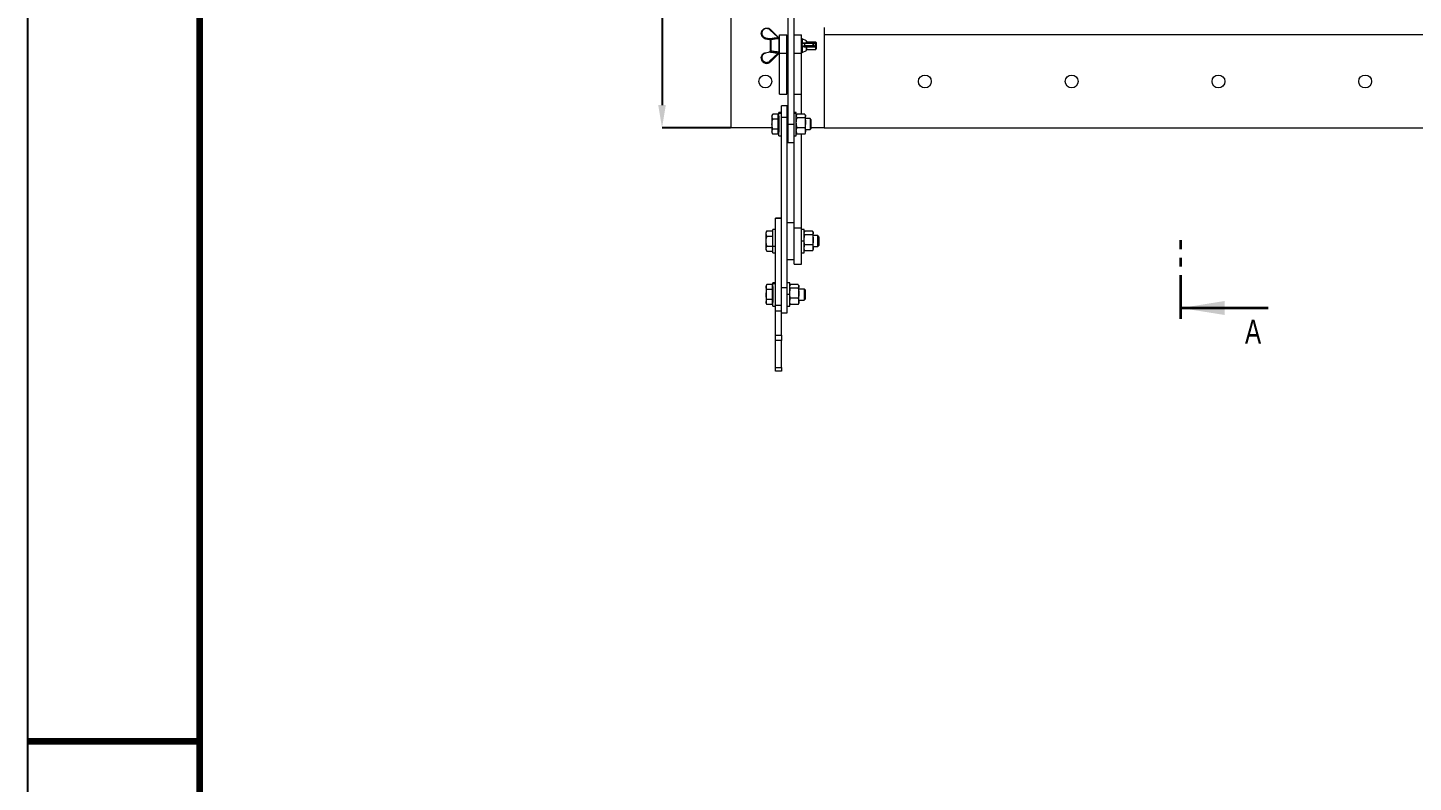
# Model space of a CAD drawing. Header units: millimetres. Extents: x 5983 to 6824, y 1301 to 1895.
# Drawn here: x 5983.3 to 6184.6, y 1591.8 to 1701.5 of the extents above; entities that cross this region are included whole.
import ezdxf

# ---------------------------------------------------------------- set-up
doc = ezdxf.new("R2010")
doc.units = ezdxf.units.MM
doc.linetypes.add('SLD-Mista-dupla', pattern=[12.7, 6.35, -1.27, 1.27, -1.27, 1.27, -1.27])
doc.linetypes.add('SLD-Sólida', pattern=[0])
doc.layers.add('COTA', color=1, linetype='SLD-Sólida')
doc.layers.add('FOLHA', color=7, linetype='Continuous')
doc.styles.add('SLDTEXTSTYLE5', font='TXT', dxfattribs={"width": 0.75})

msp = doc.modelspace()

# ---------------------------------------------------------------- linework, layer by layer
at = {"linetype": 'SLD-Sólida', "lineweight": 18}
for p, q in [((6085.45, 1820.7), (6085.45, 1686.94)), ((6093.75, 1816.15), (6093.75, 1687.48)), ((6094.6, 1736.58), (6094.6, 1687.48)), ((6091.08, 1699.83), (6090.49, 1699.96)), ((6090.49, 1699.96), (6090.49, 1699.96)), ((6090.49, 1699.96), (6090.49, 1699.9)), ((6090.49, 1699.9), (6091.08, 1699.77)), ((6090.49, 1699.9), (6090.49, 1699.9)), ((6090.5, 1700.04), (6091.1, 1699.91)), ((6091.09, 1699.82), (6091.08, 1699.83)), ((6091.1, 1699.91), (6091.11, 1699.91)), ((6092.28, 1700.1), (6091.14, 1701.19)), ((6092.33, 1700.14), (6091.2, 1701.23)), ((6091.2, 1701.23), (6091.2, 1701.23)), ((6091.2, 1701.23), (6092.33, 1700.14)), ((6091.2, 1701.23), (6091.2, 1701.23)), ((6091.2, 1701.23), (6091.2, 1701.23)), ((6092.3, 1700.08), (6092.28, 1700.1)), ((6092.34, 1700.03), (6092.3, 1700.08)), ((6092.33, 1700.14), (6092.33, 1700.14)), ((6092.33, 1700.14), (6092.35, 1700.12)), ((6092.33, 1700.14), (6092.33, 1700.14)), ((6092.33, 1700.14), (6092.34, 1700.14)), ((6092.42, 1700.04), (6092.34, 1700.14)), ((6092.35, 1700.12), (6092.41, 1700.05)), ((6092.41, 1700.05), (6092.42, 1700.04)), ((6092.48, 1699.93), (6092.48, 1699.95)), ((6092.48, 1697.97), (6092.48, 1699.93)), ((6092.5, 1699.96), (6092.51, 1699.96)), ((6092.54, 1700.48), (6093.6, 1700.48)), ((6092.54, 1697.82), (6092.54, 1700.48)), ((6093.6, 1697.82), (6093.6, 1700.48)), ((6094.67, 1700.48), (6095.73, 1700.48)), ((6094.67, 1697.82), (6094.67, 1700.48)), ((6095.73, 1697.82), (6095.73, 1700.48)), ((6095.77, 1699.9), (6095.73, 1699.86)), ((6095.84, 1699.89), (6095.77, 1699.9)), ((6095.77, 1699.9), (6095.77, 1697.87)), ((6096.44, 1699.58), (6095.84, 1699.89)), ((6095.84, 1699.89), (6095.84, 1699.21)), ((6099, 1701.54), (6099, 1700.48)), ((6099, 1700.48), (6099, 1686.94)), ((6256.33, 1700.48), (6099, 1700.48)), ((6090.49, 1697.87), (6091.08, 1698)), ((6090.49, 1697.87), (6090.49, 1697.87)), ((6091.1, 1697.93), (6090.5, 1697.8)), ((6091.08, 1699.77), (6091.09, 1699.77)), ((6091.08, 1698), (6091.09, 1698)), ((6091.11, 1697.94), (6091.1, 1697.93)), ((6091.2, 1698.2), (6091.2, 1699.69)), ((6091.2, 1698.15), (6091.2, 1698.2)), ((6091.2, 1698.15), (6091.2, 1698.15)), ((6091.28, 1699.78), (6091.27, 1699.77)), ((6091.27, 1699.77), (6091.27, 1698.13)), ((6091.27, 1698.13), (6091.28, 1698.1)), ((6092.3, 1697.77), (6092.34, 1697.82)), ((6092.48, 1697.93), (6092.48, 1697.97)), ((6092.48, 1697.93), (6092.49, 1697.93)), ((6092.49, 1697.93), (6092.5, 1697.93)), ((6092.5, 1697.93), (6092.51, 1697.93)), ((6092.51, 1697.93), (6092.52, 1697.94)), ((6092.52, 1697.94), (6092.53, 1697.94)), ((6092.53, 1697.95), (6092.54, 1697.96)), ((6092.53, 1697.94), (6092.53, 1697.95)), ((6092.54, 1697.96), (6092.54, 1697.96)), ((6092.54, 1697.82), (6093.6, 1697.82)), ((6092.54, 1691.82), (6092.54, 1697.82)), ((6093.75, 1699.42), (6093.6, 1699.42)), ((6093.6, 1698.35), (6093.75, 1698.35)), ((6093.6, 1691.82), (6093.6, 1697.82)), ((6094.67, 1699.42), (6094.6, 1699.42)), ((6094.6, 1698.35), (6094.67, 1698.35)), ((6094.67, 1697.82), (6095.73, 1697.82)), ((6094.67, 1691.82), (6094.67, 1697.82)), ((6095.73, 1697.9), (6095.77, 1697.87)), ((6095.73, 1691.82), (6095.73, 1697.82)), ((6095.77, 1697.87), (6095.84, 1697.88)), ((6095.79, 1699.13), (6095.79, 1698.79)), ((6095.79, 1698.79), (6095.79, 1698.79)), ((6095.84, 1698.71), (6095.84, 1697.88)), ((6095.84, 1698.71), (6095.87, 1698.7)), ((6095.84, 1697.88), (6096.44, 1698.19)), ((6095.87, 1698.71), (6095.87, 1698.7)), ((6096.17, 1699.2), (6096.18, 1699.21)), ((6096.17, 1699.18), (6096.17, 1699.2)), ((6096.17, 1699.18), (6096.17, 1698.84)), ((6096.18, 1699.24), (6096.19, 1699.25)), ((6096.18, 1699.23), (6096.18, 1699.24)), ((6096.18, 1699.21), (6096.18, 1699.23)), ((6096.19, 1699.25), (6096.2, 1699.26)), ((6096.2, 1699.26), (6096.21, 1699.26)), ((6096.21, 1699.26), (6096.21, 1699.26)), ((6096.36, 1698.68), (6097.62, 1698.71)), ((6096.36, 1698.68), (6097.62, 1698.71)), ((6096.44, 1699.27), (6096.44, 1699.58)), ((6096.44, 1698.19), (6096.44, 1698.68)), ((6096.46, 1699.55), (6096.46, 1699.27)), ((6097.8, 1699.42), (6096.46, 1699.42)), ((6096.46, 1698.68), (6096.46, 1698.22)), ((6096.46, 1698.35), (6097.8, 1698.35)), ((6097.36, 1699.28), (6097.36, 1699.29)), ((6097.36, 1699.21), (6097.36, 1699.28)), ((6097.36, 1699.21), (6097.36, 1698.87)), ((6097.36, 1698.78), (6097.36, 1698.87)), ((6097.48, 1699.2), (6097.48, 1698.86)), ((6097.62, 1698.71), (6097.62, 1698.71)), ((6097.74, 1699.14), (6097.74, 1698.8)), ((6097.74, 1698.78), (6097.74, 1698.8)), ((6097.74, 1698.77), (6097.74, 1698.78)), ((6097.87, 1699.35), (6097.8, 1699.42)), ((6097.8, 1698.99), (6097.8, 1699.42)), ((6097.8, 1698.35), (6097.8, 1698.99)), ((6097.8, 1698.35), (6097.87, 1698.42)), ((6097.87, 1699.35), (6097.87, 1698.97)), ((6097.87, 1698.97), (6097.87, 1698.42)), ((6091.14, 1696.66), (6092.28, 1697.75)), ((6092.33, 1697.68), (6091.2, 1696.59)), ((6091.2, 1696.54), (6092.33, 1697.63)), ((6091.2, 1696.59), (6091.2, 1696.59)), ((6091.2, 1696.54), (6091.2, 1696.54)), ((6091.2, 1696.54), (6091.2, 1696.54)), ((6092.28, 1697.75), (6092.3, 1697.77)), ((6092.35, 1697.71), (6092.33, 1697.68)), ((6092.33, 1697.68), (6092.33, 1697.68)), ((6092.34, 1697.63), (6092.42, 1697.73)), ((6092.41, 1697.78), (6092.35, 1697.71)), ((6092.54, 1691.82), (6093.6, 1691.82)), ((6094.67, 1691.82), (6095.73, 1691.82)), ((6094.67, 1689.18), (6094.67, 1691.82)), ((6095.73, 1688.93), (6095.73, 1691.82)), ((6093.65, 1690.15), (6092.8, 1690.15)), ((6092.8, 1688.47), (6092.8, 1690.15)), ((6093.65, 1688.47), (6093.65, 1690.15)), ((6091.54, 1688.95), (6091.43, 1688.75)), ((6091.43, 1688.75), (6091.43, 1688.58)), ((6091.43, 1688.58), (6091.43, 1687.48)), ((6092.35, 1688.95), (6091.54, 1688.95)), ((6092.35, 1688.21), (6091.54, 1688.21)), ((6092.35, 1688.21), (6092.35, 1688.95)), ((6092.42, 1688.64), (6092.35, 1688.71)), ((6092.35, 1686.75), (6092.35, 1688.21)), ((6092.43, 1688.64), (6092.42, 1688.64)), ((6092.42, 1688.64), (6092.42, 1686.32)), ((6092.8, 1689.18), (6092.43, 1689.18)), ((6092.43, 1689.02), (6092.43, 1689.18)), ((6092.43, 1685.79), (6092.43, 1689.02)), ((6092.8, 1689.02), (6092.43, 1689.02)), ((6093.65, 1688.47), (6092.8, 1688.47)), ((6092.8, 1665.8), (6092.8, 1688.47)), ((6093.65, 1663.69), (6093.65, 1688.47)), ((6093.75, 1688.28), (6093.65, 1688.28)), ((6094.97, 1689.18), (6094.6, 1689.18)), ((6094.97, 1689.02), (6094.6, 1689.02)), ((6094.97, 1689.02), (6094.97, 1689.18)), ((6094.97, 1685.79), (6094.97, 1689.02)), ((6095.03, 1688.84), (6094.97, 1688.75)), ((6096.19, 1688.93), (6095.08, 1688.93)), ((6096.19, 1688.4), (6095.08, 1688.4)), ((6096.3, 1688.75), (6096.25, 1688.85)), ((6096.3, 1688.66), (6096.3, 1688.75)), ((6096.3, 1687.68), (6096.3, 1688.66)), ((6096.97, 1688.28), (6096.3, 1688.28)), ((6097.1, 1688.16), (6096.97, 1688.28)), ((6096.97, 1688.28), (6096.97, 1686.68)), ((6097.1, 1688.16), (6097.1, 1686.81)), ((6091.43, 1686.94), (6085.45, 1686.94)), ((6091.43, 1687.48), (6091.43, 1686.39)), ((6091.43, 1686.39), (6091.43, 1686.22)), ((6091.43, 1686.22), (6091.54, 1686.02)), ((6092.35, 1686.75), (6091.54, 1686.75)), ((6092.35, 1686.02), (6091.54, 1686.02)), ((6092.35, 1686.02), (6092.35, 1686.75)), ((6092.35, 1686.26), (6092.42, 1686.32)), ((6092.42, 1686.32), (6092.43, 1686.32)), ((6092.43, 1685.79), (6092.8, 1685.79)), ((6093.65, 1686.68), (6093.75, 1686.68)), ((6093.75, 1687.48), (6094.6, 1687.48)), ((6093.75, 1687.48), (6093.75, 1684.82)), ((6094.6, 1687.48), (6094.6, 1684.82)), ((6094.6, 1685.79), (6094.97, 1685.79)), ((6094.67, 1672.42), (6094.67, 1685.79)), ((6094.97, 1686.22), (6095.03, 1686.12)), ((6095.03, 1686.12), (6095.08, 1686.04)), ((6096.19, 1686.95), (6095.08, 1686.95)), ((6096.19, 1686.04), (6095.08, 1686.04)), ((6095.73, 1672.42), (6095.73, 1686.04)), ((6096.19, 1686.04), (6096.24, 1686.12)), ((6096.25, 1686.12), (6096.3, 1686.22)), ((6096.3, 1686.49), (6096.3, 1687.68)), ((6096.3, 1686.68), (6096.97, 1686.68)), ((6096.3, 1686.22), (6096.3, 1686.49)), ((6096.97, 1686.68), (6097.1, 1686.81)), ((6099, 1686.94), (6097.1, 1686.94)), ((6099, 1686.94), (6256.33, 1686.94)), ((6093.75, 1684.82), (6094.6, 1684.82)), ((6092.8, 1673.82), (6091.96, 1673.82)), ((6091.96, 1673.76), (6091.96, 1673.82)), ((6092.8, 1673.76), (6091.96, 1673.76)), ((6091.96, 1661.14), (6091.96, 1673.76)), ((6090.7, 1671.95), (6090.58, 1671.75)), ((6090.58, 1671.58), (6090.58, 1671.75)), ((6090.7, 1671.95), (6091.58, 1671.95)), ((6091.96, 1672.18), (6091.58, 1672.18)), ((6091.58, 1669.7), (6091.58, 1672.18)), ((6094.67, 1673.15), (6093.65, 1673.15)), ((6094.67, 1672.42), (6095.73, 1672.42)), ((6094.67, 1667.15), (6094.67, 1672.42)), ((6095.73, 1667.15), (6095.73, 1672.42)), ((6096.1, 1672.18), (6095.73, 1672.18)), ((6096.1, 1670.48), (6096.1, 1672.18)), ((6096.16, 1671.84), (6096.1, 1671.75)), ((6097.32, 1671.93), (6096.22, 1671.93)), ((6097.44, 1671.75), (6097.38, 1671.85)), ((6097.44, 1671.66), (6097.44, 1671.75)), ((6097.44, 1670.68), (6097.44, 1671.66)), ((6090.58, 1670.48), (6090.58, 1671.58)), ((6090.58, 1669.39), (6090.58, 1670.48)), ((6090.7, 1671.21), (6091.58, 1671.21)), ((6090.7, 1669.75), (6091.58, 1669.75)), ((6091.96, 1669.7), (6091.58, 1669.7)), ((6091.58, 1668.79), (6091.58, 1669.7)), ((6096.1, 1670.48), (6095.73, 1670.48)), ((6096.1, 1668.79), (6096.1, 1670.48)), ((6097.32, 1671.4), (6096.22, 1671.4)), ((6097.32, 1669.95), (6096.22, 1669.95)), ((6098.08, 1671.28), (6097.44, 1671.28)), ((6097.44, 1669.49), (6097.44, 1670.68)), ((6097.44, 1669.68), (6098.08, 1669.68)), ((6098.25, 1671.11), (6098.08, 1671.28)), ((6098.08, 1669.68), (6098.08, 1671.28)), ((6098.08, 1669.68), (6098.25, 1669.86)), ((6098.25, 1671.11), (6098.25, 1669.86)), ((6090.58, 1669.22), (6090.58, 1669.39)), ((6090.58, 1669.22), (6090.7, 1669.02)), ((6090.7, 1669.02), (6091.58, 1669.02)), ((6091.58, 1668.79), (6091.96, 1668.79)), ((6093.65, 1667.82), (6094.67, 1667.82)), ((6095.73, 1668.79), (6096.1, 1668.79)), ((6096.1, 1669.22), (6096.16, 1669.12)), ((6096.16, 1669.12), (6096.22, 1669.04)), ((6097.32, 1669.04), (6096.22, 1669.04)), ((6097.32, 1669.04), (6097.38, 1669.12)), ((6097.38, 1669.12), (6097.44, 1669.22)), ((6097.44, 1669.22), (6097.44, 1669.49)), ((6092.8, 1661.14), (6092.8, 1665.8)), ((6094.67, 1667.15), (6095.73, 1667.15)), ((6090.7, 1664.17), (6090.58, 1663.97)), ((6090.58, 1663.97), (6090.58, 1663.81)), ((6090.58, 1663.81), (6090.58, 1662.71)), ((6091.5, 1664.17), (6090.7, 1664.17)), ((6091.5, 1663.44), (6091.5, 1664.17)), ((6091.57, 1663.87), (6091.5, 1663.93)), ((6091.58, 1663.87), (6091.57, 1663.87)), ((6091.57, 1663.87), (6091.57, 1661.55)), ((6091.96, 1664.4), (6091.58, 1664.4)), ((6091.58, 1664.25), (6091.58, 1664.4)), ((6091.96, 1664.25), (6091.58, 1664.25)), ((6091.58, 1661.01), (6091.58, 1664.25)), ((6093.65, 1663.69), (6092.8, 1663.69)), ((6094.02, 1664.4), (6093.65, 1664.4)), ((6093.65, 1660.04), (6093.65, 1663.69)), ((6094.02, 1662.71), (6094.02, 1664.4)), ((6094.08, 1664.07), (6094.02, 1663.97)), ((6095.24, 1664.15), (6094.14, 1664.15)), ((6095.24, 1663.62), (6094.14, 1663.62)), ((6095.36, 1663.97), (6095.3, 1664.07)), ((6095.36, 1663.89), (6095.36, 1663.97)), ((6095.36, 1662.9), (6095.36, 1663.89)), ((6090.58, 1662.71), (6090.58, 1661.61)), ((6090.58, 1661.61), (6090.58, 1661.44)), ((6091.5, 1663.44), (6090.7, 1663.44)), ((6091.5, 1661.98), (6090.7, 1661.98)), ((6091.5, 1661.98), (6091.5, 1663.44)), ((6091.5, 1661.25), (6091.5, 1661.98)), ((6091.5, 1661.48), (6091.57, 1661.55)), ((6091.57, 1661.55), (6091.58, 1661.55)), ((6094.02, 1662.71), (6093.65, 1662.71)), ((6094.02, 1661.01), (6094.02, 1662.71)), ((6095.24, 1662.18), (6094.14, 1662.18)), ((6096.13, 1663.51), (6095.36, 1663.51)), ((6095.36, 1661.72), (6095.36, 1662.9)), ((6095.36, 1661.91), (6096.13, 1661.91)), ((6095.36, 1661.44), (6095.36, 1661.72)), ((6096.25, 1663.38), (6096.13, 1663.51)), ((6096.13, 1663.51), (6096.13, 1661.91)), ((6096.13, 1661.91), (6096.25, 1662.03)), ((6096.25, 1663.38), (6096.25, 1662.03)), ((6090.58, 1661.44), (6090.7, 1661.25)), ((6091.5, 1661.25), (6090.7, 1661.25)), ((6091.58, 1661.01), (6091.96, 1661.01)), ((6092.8, 1661.14), (6091.96, 1661.14)), ((6091.96, 1660.31), (6091.96, 1661.14)), ((6092.8, 1660.31), (6091.96, 1660.31)), ((6091.96, 1656.81), (6091.96, 1660.31)), ((6092.8, 1660.31), (6092.8, 1661.14)), ((6092.8, 1656.81), (6092.8, 1660.31)), ((6092.8, 1660.04), (6093.65, 1660.04)), ((6093.65, 1661.01), (6094.02, 1661.01)), ((6094.02, 1661.44), (6094.08, 1661.35)), ((6094.08, 1661.35), (6094.14, 1661.26)), ((6095.24, 1661.26), (6094.14, 1661.26)), ((6095.24, 1661.26), (6095.3, 1661.35)), ((6095.3, 1661.35), (6095.36, 1661.44)), ((6091.96, 1656.81), (6092.8, 1656.81)), ((6091.96, 1656.03), (6091.96, 1656.81)), ((6092.8, 1656.03), (6091.96, 1656.03)), ((6091.96, 1652.1), (6091.96, 1656.03)), ((6092.8, 1656.81), (6092.8, 1656.03)), ((6092.8, 1652.1), (6092.8, 1656.03)), ((6091.96, 1652.1), (6092.8, 1652.1)), ((6091.96, 1651.56), (6091.96, 1652.1)), ((6092.8, 1651.56), (6091.96, 1651.56)), ((6092.8, 1652.1), (6092.8, 1651.56))]:
    msp.add_line(p, q, dxfattribs=at)
at = {"linetype": 'SLD-Mista-dupla', "lineweight": 35}
msp.add_line((6150.87, 1659.17), (6150.87, 1671.87), dxfattribs=at)
at = {"linetype": 'SLD-Sólida', "lineweight": 35}
msp.add_line((6163.57, 1660.75), (6150.87, 1660.75), dxfattribs=at)
at = {"linetype": 'SLD-Sólida', "lineweight": 18}
for centre in [(6090.46, 1693.68), (6113.66, 1693.68), (6135, 1693.68), (6156.33, 1693.68), (6177.66, 1693.68)]:
    msp.add_circle(centre, 0.933, dxfattribs=at)
for centre, radius, start, end in [((6092.14, 1699.67), 1.07, 166.6549, 171.4655), ((6091.96, 1699.67), 0.884, 163.8831, 169.7047), ((6092.4, 1699.99), 0.139, 109.5849, 138.7731), ((6092.39, 1699.98), 0.0708, 71.5033, 129.5978), ((6092.49, 1699.9), 0.0514, 3.8626, 98.8172), ((6092.48, 1699.88), 0.0531, 0.3782, 97.7565), ((6092.48, 1699.91), 0.0531, 0.0607, 68.5439), ((6092.48, 1699.91), 0.0533, 359.9999, 63.7409), ((6090.75, 1697.87), 0.352, 9.8812, 20.486), ((6090.82, 1697.88), 0.294, 11.9526, 24.6807), ((6091.04, 1699.61), 0.16, 0.0329, 28.2342), ((6091.28, 1699.71), 0.0752, 93.1193, 177.2018), ((6091.28, 1699.69), 0.079, 96.8342, 179.514), ((6091.28, 1698.21), 0.0722, 184.8453, 268.1346), ((6091.04, 1698.15), 0.16, 342.6481, 359.9717), ((6091.27, 1698.16), 0.0673, 192.1942, 274.3967), ((6092.66, 1698.32), 0.591, 237.7761, 245.2379), ((6092.49, 1698.02), 0.0511, 259.3752, 354.6612), ((6092.49, 1697.95), 0.0479, 287.1974, 358.0098), ((6092.48, 1697.85), 0.0533, 296.1793, 0.0011), ((6096.11, 1698.2), 0.987, 86.2751, 109.0601), ((6096.11, 1697.86), 0.987, 86.2751, 109.0601), ((6095.87, 1698.79), 0.0846, 180.0867, 270.0864), ((6096.05, 1698.32), 0.424, 87.0341, 114.4568), ((6096.39, 1694.59), 4.17, 92.4357, 94.4529), ((6097.33, 1672.18), 27.03, 89.9316, 92.4572), ((6097.33, 1671.84), 27.03, 89.9316, 92.4572), ((6096.26, 1698.83), 0.087, 170.2606, 240.1673), ((6097.33, 1673.22), 26.06, 89.9316, 92.4572), ((6097.33, 1672.71), 26.06, 89.9316, 92.4572), ((6096.42, 1699.55), 0.0339, 0, 62.4255), ((6096.42, 1698.22), 0.0339, 297.5745, 0), ((6097.37, 1698.05), 1.15, 84.7255, 90.548), ((6097.37, 1697.72), 1.15, 84.7255, 90.548), ((6097.37, 1698.32), 0.461, 84.7255, 90.548), ((6097.41, 1699.22), 0.0588, 61.7891, 92.8798), ((6097.4, 1698.86), 0.0833, 278.8763, 4.0242), ((6097.43, 1698.35), 0.429, 58.2674, 93.2424), ((6097.4, 1699.21), 0.0818, 357.3371, 58.9274), ((6097.51, 1698.75), 0.454, 58.2674, 93.2424), ((6097.51, 1698.41), 0.454, 58.2674, 93.2424), ((6097.63, 1698.83), 0.124, 266.0262, 285.5259), ((6097.66, 1698.8), 0.0847, 269.938, 337.4044), ((6091.13, 1696.56), 0.0709, 341.8779, 26.3103), ((6092.11, 1697.55), 0.286, 33.102, 50.6459), ((6092.27, 1697.65), 0.0645, 337.5309, 27.9102)]:
    msp.add_arc(centre, radius, start, end, dxfattribs=at)
for points, knots in [([(6089.92, 1700.91), (6089.91, 1700.88), (6089.88, 1700.81), (6089.86, 1700.63), (6089.9, 1700.41), (6090.04, 1700.15), (6090.18, 1700.04), (6090.26, 1699.98)], [0, 0, 0, 0, 0.093408, 0.210621, 0.496538, 0.722153, 1, 1, 1, 1]), ([(6090.49, 1699.96), (6090.41, 1699.98), (6090.26, 1700.03), (6090.06, 1700.19), (6089.93, 1700.41), (6089.87, 1700.66), (6089.9, 1700.89), (6089.99, 1701.09), (6090.13, 1701.27), (6090.36, 1701.41), (6090.61, 1701.46), (6090.88, 1701.43), (6091.07, 1701.34), (6091.17, 1701.26), (6091.2, 1701.23)], [0, 0, 0, 0, 0.079557, 0.170708, 0.261859, 0.353011, 0.444162, 0.501212, 0.592364, 0.683515, 0.774667, 0.865818, 0.956969, 1, 1, 1, 1]), ([(6091.14, 1701.19), (6091.12, 1701.21), (6091.03, 1701.29), (6090.85, 1701.37), (6090.62, 1701.4), (6090.39, 1701.35), (6090.19, 1701.22), (6090.06, 1701.06), (6089.98, 1700.88), (6089.95, 1700.68), (6090, 1700.45), (6090.12, 1700.25), (6090.3, 1700.11), (6090.44, 1700.06), (6090.5, 1700.04)], [0, 0, 0, 0, 0.043086, 0.134238, 0.225389, 0.316541, 0.407692, 0.498843, 0.555893, 0.647045, 0.738196, 0.829348, 0.920499, 1, 1, 1, 1]), ([(6090.25, 1700.01), (6090.28, 1699.98), (6090.36, 1699.93), (6090.44, 1699.91), (6090.49, 1699.9)], [0, 0, 0, 0, 0.518663, 1, 1, 1, 1]), ([(6090.5, 1700.04), (6090.5, 1700.04), (6090.5, 1700.03), (6090.5, 1700.01), (6090.49, 1699.99), (6090.49, 1699.97), (6090.49, 1699.96), (6090.49, 1699.96)], [0, 0, 0, 0, 0.093943, 0.275175, 0.516784, 0.758392, 1, 1, 1, 1]), ([(6091.2, 1701.23), (6091.16, 1701.26), (6091.08, 1701.33), (6090.99, 1701.37), (6090.94, 1701.4)], [0, 0, 0, 0, 0.501435, 1, 1, 1, 1]), ([(6091.2, 1699.71), (6091.2, 1699.71), (6091.2, 1699.72), (6091.2, 1699.74), (6091.18, 1699.76), (6091.16, 1699.78), (6091.15, 1699.79), (6091.12, 1699.81), (6091.1, 1699.82), (6091.09, 1699.82)], [0, 0, 0, 0, 0.117561, 0.334439, 0.529064, 0.55192, 0.756139, 0.77677, 1, 1, 1, 1]), ([(6091.11, 1699.91), (6091.34, 1699.94), (6091.74, 1700), (6092.13, 1700.05), (6092.3, 1700.08)], [0, 0, 0, 0, 0.592957, 1, 1, 1, 1]), ([(6091.11, 1699.91), (6091.13, 1699.91), (6091.18, 1699.9), (6091.23, 1699.86), (6091.25, 1699.84), (6091.27, 1699.82), (6091.28, 1699.8), (6091.28, 1699.79), (6091.28, 1699.78)], [0, 0, 0, 0, 0.270201, 0.516749, 0.687182, 0.724395, 0.906715, 1, 1, 1, 1]), ([(6091.14, 1701.19), (6091.14, 1701.19), (6091.15, 1701.2), (6091.17, 1701.21), (6091.18, 1701.22), (6091.19, 1701.23), (6091.2, 1701.23), (6091.2, 1701.23)], [0, 0, 0, 0, 0.093943, 0.275175, 0.516784, 0.758392, 1, 1, 1, 1]), ([(6092.48, 1699.93), (6092.46, 1699.93), (6092.25, 1699.9), (6091.85, 1699.84), (6091.46, 1699.79), (6091.27, 1699.77)], [0, 0, 0, 0, 0.0449545, 0.5304566, 1, 1, 1, 1]), ([(6092.28, 1700.1), (6092.28, 1700.1), (6092.29, 1700.11), (6092.3, 1700.12), (6092.31, 1700.13), (6092.33, 1700.14), (6092.33, 1700.14), (6092.33, 1700.14)], [0, 0, 0, 0, 0.086026, 0.275139, 0.51676, 0.75838, 1, 1, 1, 1]), ([(6092.48, 1699.95), (6092.45, 1699.96), (6092.41, 1699.97), (6092.36, 1700.01), (6092.34, 1700.03)], [0, 0, 0, 0, 0.503615, 1, 1, 1, 1]), ([(6092.41, 1700.05), (6092.43, 1700.02), (6092.46, 1699.99), (6092.49, 1699.97), (6092.5, 1699.96)], [0, 0, 0, 0, 0.581611, 1, 1, 1, 1]), ([(6092.51, 1699.97), (6092.49, 1699.97), (6092.46, 1699.99), (6092.43, 1700.02), (6092.42, 1700.04)], [0, 0, 0, 0, 0.484675, 1, 1, 1, 1]), ([(6092.48, 1699.95), (6092.48, 1699.95), (6092.49, 1699.96), (6092.5, 1699.96), (6092.5, 1699.96)], [0, 0, 0, 0, 0.602144, 1, 1, 1, 1]), ([(6091.2, 1696.59), (6091.17, 1696.56), (6091.07, 1696.48), (6090.88, 1696.39), (6090.61, 1696.36), (6090.36, 1696.42), (6090.13, 1696.55), (6089.99, 1696.73), (6089.9, 1696.94), (6089.87, 1697.16), (6089.93, 1697.42), (6090.06, 1697.64), (6090.26, 1697.8), (6090.41, 1697.84), (6090.49, 1697.87)], [0, 0, 0, 0, 0.043031, 0.134182, 0.225333, 0.316485, 0.407636, 0.498788, 0.555838, 0.646989, 0.738141, 0.829292, 0.920443, 1, 1, 1, 1]), ([(6090.5, 1697.8), (6090.44, 1697.78), (6090.3, 1697.74), (6090.12, 1697.6), (6090, 1697.4), (6089.95, 1697.17), (6089.98, 1696.97), (6090.06, 1696.78), (6090.19, 1696.62), (6090.39, 1696.5), (6090.62, 1696.45), (6090.85, 1696.48), (6091.03, 1696.56), (6091.12, 1696.63), (6091.14, 1696.66)], [0, 0, 0, 0, 0.079501, 0.170652, 0.261804, 0.352955, 0.444107, 0.501157, 0.592308, 0.683459, 0.774611, 0.865762, 0.956914, 1, 1, 1, 1]), ([(6090.5, 1697.8), (6090.5, 1697.81), (6090.5, 1697.82), (6090.5, 1697.83), (6090.49, 1697.85), (6090.49, 1697.87), (6090.49, 1697.87), (6090.49, 1697.87)], [0, 0, 0, 0, 0.0939427, 0.2751752, 0.5167836, 0.7583918, 1, 1, 1, 1]), ([(6091.09, 1699.77), (6091.1, 1699.76), (6091.12, 1699.76), (6091.15, 1699.73), (6091.18, 1699.71), (6091.18, 1699.69), (6091.18, 1699.69)], [0, 0, 0, 0, 0.239662, 0.583259, 0.927896, 1, 1, 1, 1]), ([(6091.09, 1698), (6091.1, 1698), (6091.12, 1698.01), (6091.16, 1698.03), (6091.19, 1698.07), (6091.2, 1698.11), (6091.2, 1698.14), (6091.2, 1698.15)], [0, 0, 0, 0, 0.136909, 0.333192, 0.530069, 0.755893, 1, 1, 1, 1]), ([(6091.28, 1698.1), (6091.28, 1698.08), (6091.27, 1698.06), (6091.26, 1698.03), (6091.24, 1698), (6091.2, 1697.97), (6091.16, 1697.95), (6091.12, 1697.94), (6091.11, 1697.94)], [0, 0, 0, 0, 0.197216, 0.362462, 0.401498, 0.605642, 0.832059, 1, 1, 1, 1]), ([(6092.3, 1697.77), (6092.13, 1697.79), (6091.74, 1697.85), (6091.34, 1697.9), (6091.11, 1697.94)], [0, 0, 0, 0, 0.407043, 1, 1, 1, 1]), ([(6091.27, 1698.13), (6091.46, 1698.11), (6091.85, 1698.06), (6092.25, 1698), (6092.46, 1697.98), (6092.48, 1697.97)], [0, 0, 0, 0, 0.469543, 0.955046, 1, 1, 1, 1]), ([(6092.34, 1697.82), (6092.36, 1697.84), (6092.4, 1697.88), (6092.45, 1697.91), (6092.48, 1697.93)], [0, 0, 0, 0, 0.4580179, 1, 1, 1, 1]), ([(6092.5, 1697.9), (6092.49, 1697.89), (6092.47, 1697.86), (6092.43, 1697.82), (6092.41, 1697.79), (6092.41, 1697.78)], [0, 0, 0, 0, 0.3632967, 0.8668945, 1, 1, 1, 1]), ([(6092.42, 1697.73), (6092.42, 1697.73), (6092.44, 1697.76), (6092.47, 1697.79), (6092.51, 1697.8), (6092.51, 1697.8)], [0, 0, 0, 0, 0.1120314, 0.8966575, 1, 1, 1, 1]), ([(6092.5, 1697.9), (6092.5, 1697.91), (6092.49, 1697.91), (6092.48, 1697.92), (6092.48, 1697.93)], [0, 0, 0, 0, 0.49619, 1, 1, 1, 1]), ([(6092.51, 1697.81), (6092.51, 1697.81), (6092.51, 1697.8), (6092.51, 1697.84), (6092.51, 1697.89), (6092.5, 1697.9)], [0, 0, 0, 0, 0.05863, 0.822441, 1, 1, 1, 1]), ([(6096.21, 1699.26), (6096.19, 1699.26), (6096.11, 1699.26), (6096.01, 1699.25), (6095.91, 1699.24), (6095.86, 1699.23), (6095.82, 1699.2), (6095.79, 1699.17), (6095.79, 1699.14), (6095.79, 1699.13)], [0, 0, 0, 0, 0.115196, 0.337114, 0.562013, 0.799431, 0.882769, 0.940558, 1, 1, 1, 1]), ([(6095.84, 1698.71), (6095.83, 1698.72), (6095.81, 1698.72), (6095.8, 1698.75), (6095.79, 1698.77), (6095.79, 1698.79), (6095.79, 1698.79)], [0, 0, 0, 0, 0.2838795, 0.567824, 0.8560513, 1, 1, 1, 1]), ([(6096.36, 1698.68), (6096.36, 1698.68), (6096.2, 1698.69), (6096.03, 1698.7), (6095.87, 1698.7)], [0, 0, 0, 0, 0.022658, 1, 1, 1, 1]), ([(6097.44, 1699.28), (6097.44, 1699.28), (6097.43, 1699.28), (6097.41, 1699.28), (6097.39, 1699.28), (6097.37, 1699.28), (6097.36, 1699.28)], [0, 0, 0, 0, 0.252096, 0.502797, 0.7521, 1, 1, 1, 1]), ([(6097.74, 1699.14), (6097.74, 1699.16), (6097.73, 1699.19), (6097.7, 1699.22), (6097.66, 1699.24), (6097.61, 1699.25), (6097.53, 1699.27), (6097.45, 1699.28), (6097.42, 1699.28)], [0, 0, 0, 0, 0.1032055, 0.1971187, 0.3206626, 0.5263115, 0.8013187, 1, 1, 1, 1]), ([(6097.63, 1698.71), (6097.63, 1698.72), (6097.64, 1698.72), (6097.67, 1698.72), (6097.7, 1698.73), (6097.73, 1698.75), (6097.73, 1698.76), (6097.74, 1698.77)], [0, 0, 0, 0, 0.106495, 0.219153, 0.460551, 0.722196, 1, 1, 1, 1]), ([(6089.93, 1697.39), (6089.92, 1697.37), (6089.87, 1697.26), (6089.86, 1697.09), (6089.89, 1696.89), (6089.97, 1696.7), (6090.12, 1696.5), (6090.28, 1696.41), (6090.37, 1696.37)], [0, 0, 0, 0, 0.058488, 0.277634, 0.400776, 0.562658, 0.762736, 1, 1, 1, 1]), ([(6090.26, 1697.78), (6090.21, 1697.75), (6090.15, 1697.71), (6090.1, 1697.65), (6090.09, 1697.64)], [0, 0, 0, 0, 0.796089, 1, 1, 1, 1]), ([(6090.34, 1696.39), (6090.4, 1696.37), (6090.54, 1696.31), (6090.76, 1696.31), (6090.9, 1696.36), (6090.97, 1696.39)], [0, 0, 0, 0, 0.286617, 0.687514, 1, 1, 1, 1]), ([(6090.94, 1696.37), (6090.99, 1696.39), (6091.08, 1696.43), (6091.16, 1696.5), (6091.2, 1696.54)], [0, 0, 0, 0, 0.498565, 1, 1, 1, 1]), ([(6091.14, 1696.66), (6091.14, 1696.66), (6091.15, 1696.65), (6091.17, 1696.64), (6091.18, 1696.62), (6091.19, 1696.6), (6091.2, 1696.59), (6091.2, 1696.59)], [0, 0, 0, 0, 0.093943, 0.275175, 0.516784, 0.758392, 1, 1, 1, 1]), ([(6092.28, 1697.75), (6092.28, 1697.75), (6092.29, 1697.74), (6092.3, 1697.73), (6092.31, 1697.71), (6092.33, 1697.69), (6092.33, 1697.69), (6092.33, 1697.68)], [0, 0, 0, 0, 0.086026, 0.275139, 0.51676, 0.75838, 1, 1, 1, 1]), ([(6092.42, 1697.73), (6092.42, 1697.73), (6092.43, 1697.74), (6092.42, 1697.76), (6092.41, 1697.77), (6092.41, 1697.78)], [0, 0, 0, 0, 0.183371, 0.69706, 1, 1, 1, 1]), ([(6091.43, 1688.58), (6091.44, 1688.65), (6091.45, 1688.77), (6091.51, 1688.89), (6091.54, 1688.95)], [0, 0, 0, 0, 0.53526, 1, 1, 1, 1]), ([(6091.54, 1688.21), (6091.51, 1688.28), (6091.45, 1688.4), (6091.44, 1688.53), (6091.43, 1688.58)], [0, 0, 0, 0, 0.581944, 1, 1, 1, 1]), ([(6091.43, 1687.48), (6091.44, 1687.62), (6091.45, 1687.86), (6091.51, 1688.1), (6091.54, 1688.21)], [0, 0, 0, 0, 0.53526, 1, 1, 1, 1]), ([(6094.97, 1688.66), (6094.98, 1688.71), (6094.99, 1688.8), (6095.05, 1688.89), (6095.08, 1688.93)], [0, 0, 0, 0, 0.53526, 1, 1, 1, 1]), ([(6095.08, 1688.4), (6095.05, 1688.45), (6094.99, 1688.54), (6094.98, 1688.63), (6094.97, 1688.66)], [0, 0, 0, 0, 0.581944, 1, 1, 1, 1]), ([(6094.97, 1687.68), (6094.98, 1687.81), (6094.99, 1688.05), (6095.05, 1688.29), (6095.08, 1688.4)], [0, 0, 0, 0, 0.53526, 1, 1, 1, 1]), ([(6096.19, 1688.93), (6096.23, 1688.88), (6096.29, 1688.79), (6096.3, 1688.7), (6096.3, 1688.66)], [0, 0, 0, 0, 0.581944, 1, 1, 1, 1]), ([(6096.3, 1688.66), (6096.3, 1688.62), (6096.29, 1688.53), (6096.22, 1688.44), (6096.19, 1688.4)], [0, 0, 0, 0, 0.53526, 1, 1, 1, 1]), ([(6096.19, 1688.4), (6096.23, 1688.26), (6096.29, 1688.02), (6096.3, 1687.78), (6096.3, 1687.68)], [0, 0, 0, 0, 0.581944, 1, 1, 1, 1]), ([(6091.54, 1686.75), (6091.51, 1686.89), (6091.45, 1687.13), (6091.44, 1687.38), (6091.43, 1687.48)], [0, 0, 0, 0, 0.581944, 1, 1, 1, 1]), ([(6091.43, 1686.39), (6091.44, 1686.45), (6091.45, 1686.58), (6091.51, 1686.7), (6091.54, 1686.75)], [0, 0, 0, 0, 0.53526, 1, 1, 1, 1]), ([(6091.54, 1686.02), (6091.51, 1686.09), (6091.45, 1686.21), (6091.44, 1686.33), (6091.43, 1686.39)], [0, 0, 0, 0, 0.581944, 1, 1, 1, 1]), ([(6095.08, 1686.95), (6095.05, 1687.09), (6094.99, 1687.33), (6094.98, 1687.57), (6094.97, 1687.68)], [0, 0, 0, 0, 0.581944, 1, 1, 1, 1]), ([(6094.97, 1686.49), (6094.98, 1686.58), (6094.99, 1686.73), (6095.05, 1686.88), (6095.08, 1686.95)], [0, 0, 0, 0, 0.53526, 1, 1, 1, 1]), ([(6095.08, 1686.04), (6095.05, 1686.12), (6094.99, 1686.28), (6094.98, 1686.43), (6094.97, 1686.49)], [0, 0, 0, 0, 0.581944, 1, 1, 1, 1]), ([(6096.3, 1687.68), (6096.3, 1687.54), (6096.29, 1687.3), (6096.22, 1687.06), (6096.19, 1686.95)], [0, 0, 0, 0, 0.53526, 1, 1, 1, 1]), ([(6096.19, 1686.95), (6096.23, 1686.87), (6096.29, 1686.71), (6096.3, 1686.56), (6096.3, 1686.49)], [0, 0, 0, 0, 0.581944, 1, 1, 1, 1]), ([(6096.3, 1686.49), (6096.3, 1686.41), (6096.29, 1686.26), (6096.22, 1686.11), (6096.19, 1686.04)], [0, 0, 0, 0, 0.53526, 1, 1, 1, 1]), ([(6090.58, 1671.58), (6090.58, 1671.59), (6090.59, 1671.65), (6090.61, 1671.78), (6090.67, 1671.89), (6090.7, 1671.95)], [0, 0, 0, 0, 0.070092, 0.530785, 1, 1, 1, 1]), ([(6096.1, 1671.66), (6096.11, 1671.71), (6096.12, 1671.8), (6096.19, 1671.89), (6096.22, 1671.93)], [0, 0, 0, 0, 0.53526, 1, 1, 1, 1]), ([(6096.22, 1671.4), (6096.18, 1671.45), (6096.12, 1671.54), (6096.11, 1671.63), (6096.1, 1671.66)], [0, 0, 0, 0, 0.581944, 1, 1, 1, 1]), ([(6097.32, 1671.93), (6097.36, 1671.88), (6097.42, 1671.79), (6097.43, 1671.7), (6097.44, 1671.66)], [0, 0, 0, 0, 0.581944, 1, 1, 1, 1]), ([(6097.44, 1671.66), (6097.43, 1671.62), (6097.42, 1671.53), (6097.35, 1671.44), (6097.32, 1671.4)], [0, 0, 0, 0, 0.53526, 1, 1, 1, 1]), ([(6090.7, 1671.21), (6090.67, 1671.27), (6090.6, 1671.39), (6090.59, 1671.52), (6090.58, 1671.58)], [0, 0, 0, 0, 0.495458, 1, 1, 1, 1]), ([(6090.58, 1670.48), (6090.59, 1670.54), (6090.59, 1670.79), (6090.65, 1671.03), (6090.7, 1671.21)], [0, 0, 0, 0, 0.2226555, 1, 1, 1, 1]), ([(6090.7, 1669.75), (6090.68, 1669.8), (6090.62, 1670.04), (6090.6, 1670.28), (6090.58, 1670.48)], [0, 0, 0, 0, 0.19928, 1, 1, 1, 1]), ([(6090.58, 1669.39), (6090.58, 1669.39), (6090.59, 1669.46), (6090.61, 1669.58), (6090.67, 1669.7), (6090.7, 1669.75)], [0, 0, 0, 0, 0.070092, 0.530785, 1, 1, 1, 1]), ([(6096.1, 1670.68), (6096.11, 1670.81), (6096.12, 1671.05), (6096.19, 1671.29), (6096.22, 1671.4)], [0, 0, 0, 0, 0.53526, 1, 1, 1, 1]), ([(6096.22, 1669.95), (6096.18, 1670.09), (6096.12, 1670.33), (6096.11, 1670.57), (6096.1, 1670.68)], [0, 0, 0, 0, 0.581944, 1, 1, 1, 1]), ([(6096.1, 1669.49), (6096.11, 1669.58), (6096.12, 1669.73), (6096.19, 1669.88), (6096.22, 1669.95)], [0, 0, 0, 0, 0.53526, 1, 1, 1, 1]), ([(6097.32, 1671.4), (6097.36, 1671.26), (6097.42, 1671.02), (6097.43, 1670.78), (6097.44, 1670.68)], [0, 0, 0, 0, 0.581944, 1, 1, 1, 1]), ([(6097.44, 1670.68), (6097.43, 1670.54), (6097.42, 1670.3), (6097.35, 1670.06), (6097.32, 1669.95)], [0, 0, 0, 0, 0.53526, 1, 1, 1, 1]), ([(6097.32, 1669.95), (6097.36, 1669.87), (6097.42, 1669.71), (6097.43, 1669.56), (6097.44, 1669.49)], [0, 0, 0, 0, 0.581944, 1, 1, 1, 1]), ([(6090.7, 1669.02), (6090.67, 1669.08), (6090.6, 1669.2), (6090.59, 1669.32), (6090.58, 1669.39)], [0, 0, 0, 0, 0.495458, 1, 1, 1, 1]), ([(6096.22, 1669.04), (6096.18, 1669.12), (6096.12, 1669.28), (6096.11, 1669.43), (6096.1, 1669.49)], [0, 0, 0, 0, 0.581944, 1, 1, 1, 1]), ([(6097.44, 1669.49), (6097.43, 1669.41), (6097.42, 1669.26), (6097.35, 1669.11), (6097.32, 1669.04)], [0, 0, 0, 0, 0.5352597, 1, 1, 1, 1]), ([(6090.58, 1663.81), (6090.59, 1663.87), (6090.6, 1664), (6090.67, 1664.12), (6090.7, 1664.17)], [0, 0, 0, 0, 0.53526, 1, 1, 1, 1]), ([(6090.7, 1663.44), (6090.66, 1663.51), (6090.6, 1663.63), (6090.59, 1663.75), (6090.58, 1663.81)], [0, 0, 0, 0, 0.581944, 1, 1, 1, 1]), ([(6094.02, 1663.89), (6094.03, 1663.94), (6094.04, 1664.03), (6094.11, 1664.11), (6094.14, 1664.15)], [0, 0, 0, 0, 0.53526, 1, 1, 1, 1]), ([(6094.14, 1663.62), (6094.1, 1663.67), (6094.04, 1663.76), (6094.03, 1663.85), (6094.02, 1663.89)], [0, 0, 0, 0, 0.581944, 1, 1, 1, 1]), ([(6094.02, 1662.9), (6094.03, 1663.03), (6094.04, 1663.28), (6094.11, 1663.51), (6094.14, 1663.62)], [0, 0, 0, 0, 0.5352597, 1, 1, 1, 1]), ([(6095.24, 1664.15), (6095.28, 1664.1), (6095.34, 1664.02), (6095.35, 1663.93), (6095.36, 1663.89)], [0, 0, 0, 0, 0.581944, 1, 1, 1, 1]), ([(6095.36, 1663.89), (6095.35, 1663.84), (6095.34, 1663.75), (6095.27, 1663.66), (6095.24, 1663.62)], [0, 0, 0, 0, 0.53526, 1, 1, 1, 1]), ([(6095.24, 1663.62), (6095.28, 1663.49), (6095.34, 1663.25), (6095.35, 1663), (6095.36, 1662.9)], [0, 0, 0, 0, 0.581944, 1, 1, 1, 1]), ([(6090.58, 1662.71), (6090.59, 1662.84), (6090.6, 1663.09), (6090.67, 1663.33), (6090.7, 1663.44)], [0, 0, 0, 0, 0.53526, 1, 1, 1, 1]), ([(6090.7, 1661.98), (6090.66, 1662.12), (6090.6, 1662.36), (6090.59, 1662.6), (6090.58, 1662.71)], [0, 0, 0, 0, 0.581944, 1, 1, 1, 1]), ([(6090.58, 1661.61), (6090.59, 1661.68), (6090.6, 1661.8), (6090.67, 1661.92), (6090.7, 1661.98)], [0, 0, 0, 0, 0.53526, 1, 1, 1, 1]), ([(6090.7, 1661.25), (6090.66, 1661.32), (6090.6, 1661.44), (6090.59, 1661.56), (6090.58, 1661.61)], [0, 0, 0, 0, 0.581944, 1, 1, 1, 1]), ([(6094.14, 1662.18), (6094.1, 1662.32), (6094.04, 1662.55), (6094.03, 1662.8), (6094.02, 1662.9)], [0, 0, 0, 0, 0.581944, 1, 1, 1, 1]), ([(6094.02, 1661.72), (6094.03, 1661.8), (6094.04, 1661.96), (6094.11, 1662.11), (6094.14, 1662.18)], [0, 0, 0, 0, 0.53526, 1, 1, 1, 1]), ([(6094.14, 1661.26), (6094.1, 1661.35), (6094.04, 1661.5), (6094.03, 1661.66), (6094.02, 1661.72)], [0, 0, 0, 0, 0.581944, 1, 1, 1, 1]), ([(6095.36, 1662.9), (6095.35, 1662.77), (6095.34, 1662.52), (6095.27, 1662.29), (6095.24, 1662.18)], [0, 0, 0, 0, 0.53526, 1, 1, 1, 1]), ([(6095.24, 1662.18), (6095.28, 1662.09), (6095.34, 1661.94), (6095.35, 1661.78), (6095.36, 1661.72)], [0, 0, 0, 0, 0.581944, 1, 1, 1, 1]), ([(6095.36, 1661.72), (6095.35, 1661.64), (6095.34, 1661.48), (6095.27, 1661.33), (6095.24, 1661.26)], [0, 0, 0, 0, 0.53526, 1, 1, 1, 1])]:
    msp.add_open_spline(points, degree=3, knots=knots, dxfattribs=at)
msp.add_open_spline([(6091.08, 1699.77), (6091.08, 1699.77), (6091.08, 1699.78), (6091.08, 1699.81), (6091.08, 1699.83)], degree=3, dxfattribs=at)
at = {"linetype": 'SLD-Sólida', "lineweight": 35}
msp.add_solid([(6150.87, 1660.75), (6157.22, 1659.74), (6157.22, 1661.77)], dxfattribs=at)
at = {"layer": 'COTA'}
for p, q in [((6075.45, 1817.39), (6075.45, 1690.24)), ((6085.39, 1686.94), (6075.45, 1686.94))]:
    msp.add_line(p, q, dxfattribs=at)
msp.add_solid([(6074.9, 1690.24), (6076, 1690.24), (6075.45, 1686.94)], dxfattribs=at)
at = {"layer": 'FOLHA', "color": 9, "lineweight": 100}
for p, q in [((6008.25, 1310.75), (6008.25, 1884.75)), ((6008.25, 1597.75), (5983.25, 1597.75))]:
    msp.add_line(p, q, dxfattribs=at)
at = {"layer": 'FOLHA'}
msp.add_lwpolyline([(5983.25, 1894.75), (6824.25, 1894.75), (6824.25, 1300.75), (5983.25, 1300.75)], close=True, dxfattribs=at)

# ---------------------------------------------------------------- texts
at = {"style": 'SLDTEXTSTYLE5', "width": 0.75}
msp.add_text('A', height=3.5, dxfattribs=at).set_placement((6160.19, 1655.57))

doc.saveas('drawing.dxf')
